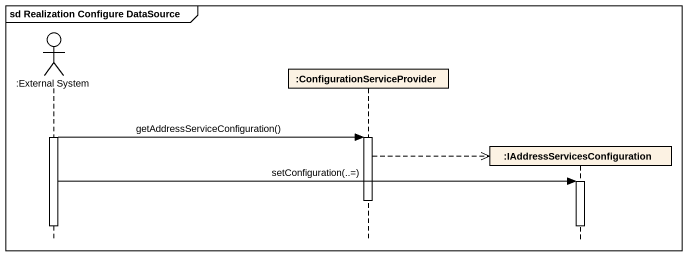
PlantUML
@startuml
mainframe sd Realization Configure DataSource
hide footbox
actor ":External System" as External_System
participant ":ConfigurationServiceProvider" as ConfigurationServiceProvider
participant ":IAddressServicesConfiguration" as IAddressServicesConfiguratio

activate External_System
External_System -> ConfigurationServiceProvider : getAddressServiceConfiguration()
activate ConfigurationServiceProvider
ConfigurationServiceProvider -->> IAddressServicesConfiguratio **
External_System -> IAddressServicesConfiguratio : setConfiguration(..=)
activate IAddressServicesConfiguratio
deactivate ConfigurationServiceProvider
deactivate IAddressServicesConfiguratio
deactivate External_System
@enduml
